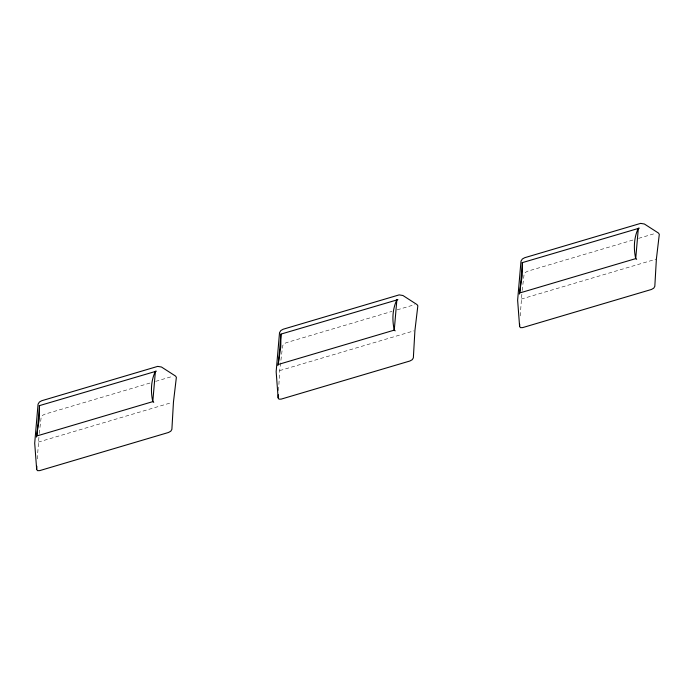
<?xml version="1.0" encoding="UTF-8"?>
<svg xmlns="http://www.w3.org/2000/svg" width="694" height="694" viewBox="0 0 694 694"><rect width="100%" height="100%" fill="white"/><g stroke="black" fill="none" stroke-linecap="round" stroke-linejoin="round"><path stroke-width="0.52" stroke-dasharray="3.47 2.6" d="M37.276 458.908L39.124 434.583M278.554 390.557L279.699 370.605L282.614 345.881L283.69 344.068L286.023 342.767L391.954 311.389M520.205 315.9L522.053 291.575M39.246 433.507L41.154 417.389L42.23 415.576L44.555 414.266L150.494 382.897M522.174 290.5L524.083 274.382L525.158 272.569L527.483 271.259L633.422 239.89M155.682 381.362L172.303 376.434M397.15 309.854L414.804 304.623M638.61 238.354L655.231 233.427M38.239 442.113L171.392 402.676M279.699 370.605L413.884 330.873M521.168 299.105L656.385 259.062"/><path stroke-width="1.04" d="M36.669 469.404L34.7 443.206L38.057 404.186L39.385 402.043L41.718 400.733L157.694 366.389L161.468 367.013L175.565 376.087L176.371 377.345L173.457 402.069L171.886 429.36L170.819 431.174L168.486 432.483L39.705 470.619L37.485 470.662L36.669 469.404L36.851 466.255M278.138 397.905L276.16 371.698L279.526 332.686L280.853 330.535L283.187 329.225L399.154 294.881L402.928 295.505L417.025 304.588L417.84 305.837L414.917 330.561L413.355 357.861L412.279 359.674L409.946 360.984L281.165 399.119L278.945 399.154L278.138 397.905L278.311 394.756M519.598 326.397L517.629 300.198L520.986 261.178L522.313 259.027L524.647 257.726L640.623 223.381L644.396 224.006L658.493 233.08L659.3 234.338L656.385 259.062L654.815 286.353L653.748 288.166L651.414 289.476L522.634 327.611L520.413 327.655L519.598 326.397L519.719 324.298M36.4 437.116L39.315 418.664L39.506 405.608L156.436 371.151M277.86 365.608L280.784 347.165L280.966 334.1L397.905 299.652M519.329 294.109L522.244 275.657L522.435 262.601L639.365 228.144M39.09 405.903L39.506 405.608L36.895 435.953L152.793 401.635L153.747 402.364M280.55 334.404L280.966 334.1L278.355 364.445L394.261 330.127L395.216 330.865M522.018 262.896L522.435 262.601L519.823 292.946L635.721 258.619L636.676 259.356M155.404 371.29L152.793 401.635C150.572 391.459 150.902 380.806 155.404 371.29M396.873 299.782L394.261 330.127C392.032 319.96 392.37 309.307 396.873 299.782M638.333 228.274L635.721 258.619C633.501 248.452 633.83 237.799 638.333 228.274"/></g></svg>
